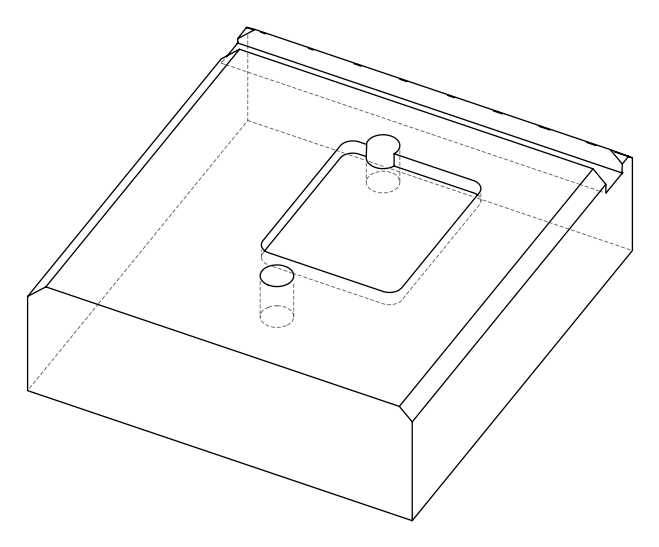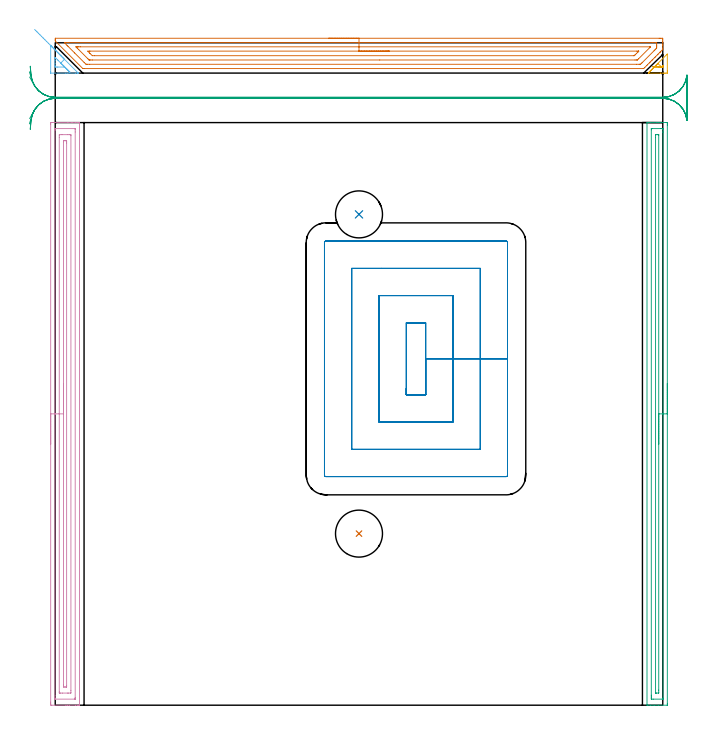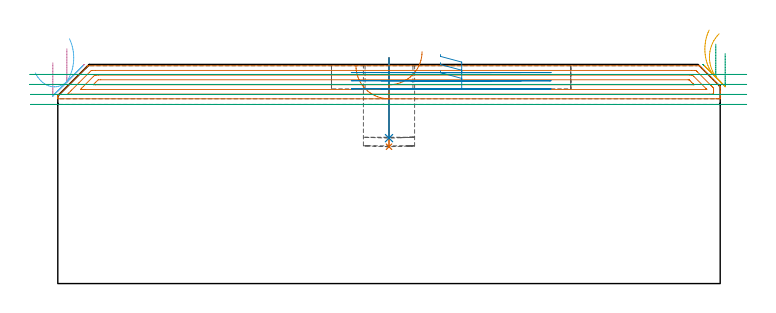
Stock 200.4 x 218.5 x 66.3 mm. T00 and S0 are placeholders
(PLAN: 9 operations, 3 tool changes, 26.6 min)
(1 INDEXABLE_INSERT_DRILL_BLIND_HOLE_FROM_SOLID | STEP1POCKET | NXT0302_002 | 0.11 min | 4660 mm3)
(2 INDEXABLE_INSERT_DRILL_BLIND_HOLE_FROM_SOLID_1 | STEP1POCKET_1 | NXT0302_002 | 0.1 min | 4170 mm3)
(3 AREA_MILL | FG_CHAMFER_SURFACE | UGT0205_001 | 4.79 min | 4413 mm3)
(4 AREA_MILL_1 | FG_CHAMFER_SURFACE_1 | UGT0205_001 | 6.35 min | 8930 mm3)
(5 AREA_MILL_2 | FG_CHAMFER_SURFACE_2 | UGT0205_001 | 0.25 min | 308 mm3)
(6 AREA_MILL_3 | FG_CHAMFER_SURFACE_3 | UGT0205_001 | 0.34 min | 693 mm3)
(7 AREA_MILL_4 | FG_CHAMFER_SURFACE_4 | UGT0205_001 | 6.44 min | 10343 mm3)
(8 MILL_RECTANGULAR_POCKET | POCKET_RECTANGULAR_STRAIGHT | UGT0201_130 | Follow Part, ap 3, ae 75% | 4.46 min | 47410 mm3)
(9 MILL_RECTANGULAR_SLOT | SLOT_RECTANGULAR | UGT0201_010 | Follow Part, ap 4, ae 75% | 3.77 min | 38829 mm3)
(TOOL NXT0302_002 | Index. Insert Drill 15.5mm [880-D1550L20-05] | D15.5 PA176 FL78 Z2)
(TOOL UGT0205_001 | Chamfer Mill 20 x 3 x 45 deg. | D20 FL50 Z2)
(TOOL UGT0201_130 | Carbide End Mill 12.0 | D12 FL15 Z4)
(TOOL UGT0201_010 | End Mill 16 mm | D16 FL22 Z2)
(OP 1 INDEXABLE_INSERT_DRILL_BLIND_HOLE_FROM_SOLID)
G17 G21 G94 G90
T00 M6
G54
G17 G0 G90 X100.2 Y56.6 S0 M3
G43 Z76.3 H1
G94 G81 G98 Z41.4 F250. R68.3
G80
M5
M2
(OP 2 INDEXABLE_INSERT_DRILL_BLIND_HOLE_FROM_SOLID_1)
G17 G21 G94 G90
T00 M6
G54
G17 G0 G90 X100.2 Y161.9 S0 M3
G43 Z76.3 H1
G94 G81 G98 Z44. F250. R68.3
G80
M5
M2
(OP 3 AREA_MILL)
G17 G21 G94 G90
T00 M6
G54
G17 G0 G90 X201.9 Y106.1 S1061 M3
G43 Z76.3 H0
Z69.6
G94 G1 Y106.062 Z68.728 F250.
Y105.948 Z67.864
Y105.759 Z67.012
Y105.497 Z66.18
Y105.163 Z65.374
Y104.76 Z64.6
Y104.292 Z63.864
Y103.76 Z63.172
Y103.171 Z62.529
Y102.528 Z61.94
Y101.836 Z61.408
Y101.1 Z60.94
Y100.326 Z60.537
Y99.52 Z60.203
Y98.688 Z59.941
Y97.836 Z59.752
Y96.972 Z59.638
Y96.1 Z59.6
Y0.606
X201.898 Y0.003 Z59.598
X201.897 Y0.001 Z59.599
X201.895 Y0. Z59.601
X198.985 Z62.509
X197.555 Z63.942
X196.373 Z65.122
X195.416 Z66.083
X195.307 Y0.002 Z66.185
X195.203 Y0.01 Z66.288
X195.2 Y0.159 Z66.3
Y192.041
X195.202 Y192.19 Z66.288
X195.307 Y192.198 Z66.185
X195.416 Y192.2 Z66.083
X195.751 Z65.749
X196.373 Z65.122
X198.426 Z63.071
X198.985 Z62.509
X199.576 Z61.919
X201.318 Z60.178
X201.598 Y192.197 Z59.899
X201.893 Y192.19 Z59.603
X201.898 Y191.902 Z59.6
X201.9 Y191.594
Y191.285
Y96.1
X200.486 Z61.014
X200.485 Y2.391 Z61.015
X200.483 Y2.068 Z61.017
X200.481 Y2.029 Z61.019
X200.48 Y2.016 Z61.02
X200.465 Y2.01 Z61.035
X200.364 Y2.005 Z61.136
X200.237 Y2.001 Z61.263
X197.244 Y2. Z64.256
X196.752 Y2.002 Z64.748
X196.646 Y2.007 Z64.854
X196.626 Y2.009 Z64.874
X196.621 Y2.045 Z64.879
X196.618 Y2.14 Z64.882
X196.615 Y2.391 Z64.885
X196.614 Y3.036 Z64.886
Y3.283
X196.615 Y189.809 Z64.885
X196.617 Y190.132 Z64.883
X196.618 Y190.171 Z64.882
X196.62 Y190.184 Z64.88
X196.635 Y190.19 Z64.865
X196.736 Y190.195 Z64.764
X196.863 Y190.199 Z64.637
X199.856 Y190.2 Z61.644
X200.348 Y190.198 Z61.152
X200.454 Y190.193 Z61.046
X200.474 Y190.191 Z61.026
X200.479 Y190.155 Z61.021
X200.482 Y190.06 Z61.018
X200.485 Y189.809 Z61.015
X200.486 Y189.164 Z61.014
Y188.917
Y96.1
X199.072 Z62.428
Y4.98
X199.07 Y4.176 Z62.43
X199.069 Y4.09 Z62.431
X199.064 Y4.01 Z62.436
X198.985 Y4.008 Z62.515
X198.285 Y4.001 Z63.215
X198.115 Y4.003 Z63.385
X198.058 Y4.006 Z63.442
X198.042 Y4.009 Z63.458
X198.035 Y4.031 Z63.465
X198.032 Y4.088 Z63.468
X198.029 Y4.176 Z63.471
X198.028 Y187.22 Z63.472
X198.03 Y188.024 Z63.47
X198.031 Y188.11 Z63.469
X198.036 Y188.19 Z63.464
X198.115 Y188.192 Z63.385
X198.815 Y188.199 Z62.685
X198.985 Y188.198 Z62.515
X199.042 Y188.194 Z62.458
X199.058 Y188.191 Z62.442
X199.065 Y188.169 Z62.435
X199.068 Y188.113 Z62.432
X199.071 Y188.024 Z62.429
X199.072 Y96.1 Z62.428
Y95.228 Z62.466
Y94.364 Z62.58
Y93.512 Z62.769
Y92.68 Z63.032
Y91.874 Z63.365
Y91.1 Z63.768
Y90.364 Z64.237
Y89.672 Z64.768
Y89.029 Z65.357
Y88.44 Z66.001
Y87.908 Z66.693
Y87.44 Z67.428
Y87.037 Z68.202
Y86.703 Z69.008
Y86.441 Z69.84
Y86.252 Z70.692
Y86.138 Z71.557
Y86.1 Z72.428
G0 Z76.3
M5
M2
(OP 4 AREA_MILL_1)
G17 G21 G94 G90
T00 M6
G54
G17 G0 G90 X-1.5 Y86.1 S1061 M3
G43 Z76.3 H0
Z66.8
G94 G1 Y86.138 Z65.928 F250.
Y86.252 Z65.064
Y86.441 Z64.212
Y86.703 Z63.38
Y87.037 Z62.574
Y87.44 Z61.8
Y87.908 Z61.064
Y88.44 Z60.372
Y89.029 Z59.729
Y89.672 Z59.14
Y90.364 Z58.609
Y91.1 Z58.14
Y91.874 Z57.737
Y92.68 Z57.403
Y93.512 Z57.141
Y94.364 Z56.952
Y95.228 Z56.838
Y96.1 Z56.8
X-1.499 Y191.594 Z56.801
X-1.497 Y191.969 Z56.802
X-1.492 Y192.19 Z56.805
X-1.129 Y192.2 Z57.169
X4.126 Z62.421
X5.564 Z63.861
X6.753 Z65.048
X7.379 Z65.678
X7.735 Z66.034
X7.869 Y192.198 Z66.161
X7.998 Y192.19 Z66.288
X8. Y192.04 Z66.3
Y0.159
X7.998 Y0.01 Z66.288
X7.869 Y0.002 Z66.161
X7.735 Y0. Z66.034
X7.379 Z65.678
X6.753 Z65.048
X4.689 Z62.986
X4.126 Z62.421
X3.531 Z61.827
X-1.129 Y0.001 Z57.169
X-1.492 Y0.01 Z56.805
X-1.497 Y0.231 Z56.802
X-1.499 Y0.606 Z56.801
X-1.5 Y0.984 Z56.8
Y96.1
X-0.086 Z58.214
Y189.639
X-0.085 Y189.809 Z58.215
X-0.081 Y190.169 Z58.219
X-0.079 Y190.184 Z58.221
X-0.058 Y190.19 Z58.242
X0.01 Y190.196 Z58.31
X0.112 Y190.199 Z58.412
X6.37 Y190.2 Z64.67
X6.527 Y190.197 Z64.827
X6.555 Y190.194 Z64.855
X6.579 Y190.189 Z64.879
X6.581 Y190.154 Z64.881
X6.585 Y189.981 Z64.885
Y189.809
X6.586 Y189.087 Z64.886
Y2.561
X6.585 Y2.391 Z64.885
X6.581 Y2.031 Z64.881
X6.579 Y2.016 Z64.879
X6.557 Y2.01 Z64.857
X6.49 Y2.004 Z64.79
X6.388 Y2.001 Z64.688
X0.13 Y2. Z58.43
X-0.027 Y2.003 Z58.273
X-0.055 Y2.005 Z58.245
X-0.079 Y2.011 Z58.221
X-0.081 Y2.046 Z58.219
X-0.085 Y2.219 Z58.215
X-0.086 Y2.391 Z58.214
Y3.113
Y96.1
X1.329 Z59.629
Y187.305
X1.333 Y188.024 Z59.633
X1.336 Y188.191 Z59.636
X1.499 Y188.194 Z59.799
X2.202 Y188.2 Z60.502
X2.374 Z60.674
X4.126 Z62.426
X4.83 Y188.199 Z63.13
X5.001 Y188.195 Z63.301
X5.165 Y188.188 Z63.465
X5.169 Y188.024 Z63.469
X5.171 Y187.852 Z63.471
Y4.895
X5.167 Y4.176 Z63.467
X5.164 Y4.01 Z63.464
X5.001 Y4.006 Z63.301
X4.298 Y4. Z62.598
X4.126 Z62.426
X2.374 Z60.674
X1.67 Y4.001 Z59.97
X1.499 Y4.005 Z59.799
X1.335 Y4.012 Z59.635
X1.331 Y4.176 Z59.631
X1.329 Y4.348 Z59.629
Y96.1
X2.743 Z61.043
Y185.864
X2.744 Y186.036 Z61.044
X2.748 Y186.173 Z61.048
X2.75 Y186.188 Z61.05
X2.755 Y186.192 Z61.055
X2.779 Y186.196 Z61.079
X2.832 Y186.198 Z61.132
X3.25 Y186.2 Z61.55
X3.289 Z61.589
X3.664 Y186.192 Z61.964
X3.751 Y186.189 Z62.051
X3.754 Y186.131 Z62.054
X3.755 Y186.069 Z62.055
X3.757 Y185.723 Z62.057
Y185.347
Y6.336
X3.756 Y6.164 Z62.056
X3.752 Y6.027 Z62.052
X3.75 Y6.012 Z62.05
X3.745 Y6.008 Z62.045
X3.721 Y6.004 Z62.021
X3.668 Y6.002 Z61.968
X3.25 Y6. Z61.55
X3.211 Z61.511
X2.836 Y6.008 Z61.136
X2.749 Y6.011 Z61.049
X2.746 Y6.069 Z61.046
X2.745 Y6.131 Z61.045
X2.743 Y6.477 Z61.043
Y6.853
Y96.1
Y96.972 Z61.081
Y97.836 Z61.195
Y98.688 Z61.383
Y99.52 Z61.646
Y100.326 Z61.98
Y101.1 Z62.382
Y101.836 Z62.851
Y102.528 Z63.382
Y103.171 Z63.972
Y103.76 Z64.615
Y104.292 Z65.307
Y104.76 Z66.043
Y105.163 Z66.817
Y105.497 Z67.623
Y105.759 Z68.455
Y105.948 Z69.306
Y106.062 Z70.171
Y106.1 Z71.043
G0 Z76.3
M5
M2
(OP 5 AREA_MILL_2)
G17 G21 G94 G90
T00 M6
G54
G17 G0 G90 X197.059 Y209.959 S1061 M3
G43 Z76.688 H0
G94 G1 X196.725 Y209.625 Z75.955 F250.
X196.438 Y209.338 Z75.183
X196.199 Y209.099 Z74.378
X196.011 Y208.911 Z73.548
X195.875 Y208.775 Z72.697
X195.791 Y208.691 Z71.832
X195.762 Y208.662 Z70.961
X195.786 Y208.686 Z70.089
X195.863 Y208.763 Z69.224
X195.994 Y208.894 Z68.371
X196.177 Y209.077 Z67.538
X196.41 Y209.31 Z66.731
X196.693 Y209.593 Z65.955
X197.022 Y209.922 Z65.217
X197.395 Y210.295 Z64.522
X197.809 Y210.709 Z63.877
X198.262 Y211.162 Z63.284
X198.75 Y211.65 Z62.75
X201.699 Y214.599 Z59.8
X201.846 Y214.741 Z59.651
X201.894 Y214.783 Z59.603
X201.9 Y214.599 Z59.6
Y209.385
Y208.996
X201.896 Y208.504 Z59.599
X201.895 Y208.502 Z59.6
X201.404 Y208.5 Z60.09
X201.015 Z60.479
X200.519 Z60.974
X199.742 Z61.756
X199.635 Z61.864
X195.717 Y208.501 Z65.78
X195.616 Y208.51 Z65.879
X195.636 Y208.537 Z65.862
X198.75 Y211.65 Z62.75
X200.075 Y210.51 Z61.425
X200.258 Y210.704 Z61.242
X200.315 Y210.765 Z61.185
X200.467 Y210.916 Z61.033
X200.476 Y210.921 Z61.024
X200.478 Y210.92 Z61.022
X200.481 Y210.91 Z61.019
X200.485 Y210.799 Z61.015
Y210.765
X200.483 Y210.607 Z61.017
X200.479 Y210.529 Z61.021
X200.476 Y210.508 Z61.024
X200.471 Y210.506 Z61.029
X200.436 Y210.504 Z61.064
X200.207 Y210.506 Z61.293
X200.075 Y210.51 Z61.425
X199.486 Y210.527 Z62.068
X198.955 Y210.541 Z62.76
X198.486 Y210.555 Z63.496
X198.083 Y210.566 Z64.269
X197.75 Y210.575 Z65.075
X197.487 Y210.583 Z65.907
X197.298 Y210.588 Z66.759
X197.184 Y210.591 Z67.624
X197.146 Y210.592 Z68.495
X197.184 Y210.591 Z69.367
X197.298 Y210.588 Z70.232
X197.486 Y210.583 Z71.084
X197.748 Y210.575 Z71.916
X198.082 Y210.566 Z72.722
X198.484 Y210.555 Z73.496
X198.953 Y210.542 Z74.231
X199.483 Y210.527 Z74.924
X200.072 Y210.51 Z75.567
G0 Z76.3
M5
M2
(OP 6 AREA_MILL_3)
G17 G21 G94 G90
T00 M6
G54
G17 G0 G90 X-6.806 Y222.906 S1061 M3
G43 Z76.3 H0
Z63.741
G94 G1 X-6.428 Y222.528 Z63.052 F250.
X-6.009 Y222.109 Z62.411
X-5.553 Y221.653 Z61.825
X-5.062 Y221.162 Z61.297
X-4.54 Y220.64 Z60.832
X-3.991 Y220.091 Z60.432
X-3.42 Y219.52 Z60.102
X-2.831 Y218.931 Z59.844
X-2.228 Y218.328 Z59.659
X-1.616 Y217.716 Z59.549
X-1. Y217.1 Z59.515
X-0.384 Y216.484 Z59.557
X0.227 Y215.872 Z59.675
X0.829 Y215.271 Z59.868
X1.417 Y214.683 Z60.134
X1.985 Y214.115 Z60.471
X2.531 Y213.569 Z60.878
X3.05 Y213.05 Z61.35
X7.345 Y208.756 Z65.644
X7.494 Y208.607 Z65.792
X7.543 Y208.555 Z65.839
X7.584 Y208.51 Z65.874
X7.479 Y208.5 Z65.775
X7.345 Z65.643
X6.621 Z64.92
X4.169 Z62.466
X3.494 Z61.788
X-1.497 Y208.501 Z56.799
X-1.498 Y208.502
X-1.5 Y209.051 Z56.8
Y217.38
X-1.498 Y217.485 Z56.801
X-1.492 Y217.583 Z56.806
X-1.393 Y217.492 Z56.904
X-1.244 Y217.345 Z57.054
X3.05 Y213.05 Z61.35
X1.825 Y211.825 Z60.125
X2.819 Y210.828 Z61.119
X3.034 Y210.604 Z61.334
X3.113 Y210.509 Z61.413
X3.043 Y210.505 Z61.343
X2.933 Y210.501 Z61.233
X0.829 Z59.129
X0.265 Y210.503 Z58.565
X-0.06 Y210.51 Z58.24
X-0.083 Y210.828 Z58.217
X-0.085 Y210.853 Z58.215
X-0.086 Y211.717 Z58.214
Y212.606
X-0.084 Y213.494 Z58.216
X-0.082 Y213.517 Z58.218
X-0.06 Y213.698 Z58.24
X0.152 Y213.494 Z58.452
X0.829 Y212.821 Z59.129
X1.045 Y212.606 Z59.345
X1.825 Y211.825 Z60.125
X2.313 Y211.338 Z60.66
X2.766 Y210.885 Z61.252
X3.18 Y210.47 Z61.898
X3.554 Y210.097 Z62.592
X3.883 Y209.768 Z63.33
X4.165 Y209.485 Z64.106
X4.398 Y209.252 Z64.913
X4.581 Y209.069 Z65.747
X4.712 Y208.939 Z66.599
X4.79 Y208.861 Z67.465
X4.814 Y208.837 Z68.336
X4.784 Y208.867 Z69.208
X4.701 Y208.95 Z70.072
X4.564 Y209.086 Z70.923
X4.376 Y209.274 Z71.754
X4.137 Y209.513 Z72.558
X3.85 Y209.8 Z73.33
X3.516 Y210.134 Z74.064
G0 Z76.3
M5
M2
(OP 7 AREA_MILL_4)
G17 G21 G94 G90
T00 M6
G54
G17 G0 G90 X90.2 Y220. S1061 M3
G43 Z76.3 H0
Z65.9
G94 G1 X90.238 Z65.028 F250.
X90.352 Z64.164
X90.541 Z63.312
X90.803 Z62.48
X91.137 Z61.674
X91.54 Z60.9
X92.008 Z60.164
X92.54 Z59.472
X93.129 Z58.829
X93.772 Z58.24
X94.464 Z57.708
X95.2 Z57.24
X95.974 Z56.837
X96.78 Z56.503
X97.612 Z56.241
X98.464 Z56.052
X99.328 Z55.938
X100.2 Z55.9
X199.227
X199.785 Y219.998 Z55.902
X200.336 Y219.993 Z55.903
X200.392 Y219.991 Z55.905
X200.4 Y219.444 Z56.45
Y218.891 Z57.006
Y218.556 Z57.341
Y218.002 Z57.894
Y217.667 Z58.228
Y216.719 Z59.18
X200.397 Y216.333 Z59.566
X200.395 Y216.307 Z59.591
X200.38 Y216.283 Z59.615
X200.272 Y216.171 Z59.728
X199.713 Y215.613 Z60.287
X199.546 Y215.444 Z60.452
X199.487 Y215.386 Z60.512
X198.837 Y214.737 Z61.163
X198.657 Y214.556 Z61.341
X197.96 Y213.86 Z62.04
X197.768 Y213.667 Z62.23
X197.084 Y212.984 Z62.916
X196.879 Y212.778 Z63.119
X196.212 Y212.112 Z63.788
X195.991 Y211.889 Z64.007
X195.331 Y211.231 Z64.669
X195.102 Y211. Z64.896
X194.455 Y210.355 Z65.545
X194.426 Y210.326 Z65.574
X194.136 Y210.039 Z65.856
X194.095 Y210.004 Z65.889
X193.98 Y210. Z65.9
X9.546
X9.099 Y210.006 Z65.892
X9.036 Y210.063 Z65.835
X0.1 Y219. Z56.898
X0.01 Y219.092 Z56.804
X0. Y219.335 Z56.564
Y219.663 Z56.236
X0.01 Y219.992 Z55.905
X0.085 Y220. Z55.9
X100.2
Y218.586 Z57.314
X197.075
X197.969 Y218.585 Z57.315
X197.999 Y218.583 Z57.317
X198.39 Y218.556 Z57.344
X198.397 Y218.159 Z57.741
X198.399 Y217.667 Z58.233
X198.398 Y217.269 Z58.631
X198.39 Y216.778 Z59.122
X198.208 Y216.57 Z59.33
X197.999 Y216.35 Z59.55
X197.768 Y216.118 Z59.782
X197.539 Y215.889 Z60.011
X193.533 Y211.883 Z64.017
X193.311 Y211.666 Z64.234
X193.083 Y211.444 Z64.456
X192.668 Y211.416 Z64.484
X192.64 Y211.415 Z64.485
X191.777 Y211.414 Z64.486
X11.363
X10.469 Y211.416 Z64.484
X10.44 Y211.417 Z64.483
X10.117 Y211.444 Z64.456
X9.546 Y212.005 Z63.895
X6.42 Y215.129 Z60.771
X4.188 Y217.362 Z58.538
X3.883 Y217.667 Z58.233
X3.295 Y218.259 Z57.641
X3.006 Y218.556 Z57.344
X3.267 Y218.583 Z57.317
X3.295 Y218.584 Z57.316
X4.157 Y218.586 Z57.314
X100.2
Y217.172 Z58.728
X196.012 Y217.171 Z58.729
X196.212 Y217.17 Z58.73
X196.263 Y217.169 Z58.731
X196.321 Y217.165 Z58.735
X196.35 Y217.16 Z58.74
X196.32 Y217.127 Z58.773
X196.27 Y217.072 Z58.828
X196.212 Y217.012 Z58.888
X196.095 Y216.894 Z59.006
X192.422 Y213.222 Z62.678
X192.081 Y212.89 Z63.01
X192.032 Y212.843 Z63.057
X191.944 Y212.835 Z63.065
X191.747 Y212.833 Z63.067
X191.248 Y212.829 Z63.071
X107.043 Y212.828 Z63.072
X12.226 Y212.829 Z63.071
X11.727 Y212.83 Z63.07
X11.333 Y212.833 Z63.067
X11.203 Y212.835 Z63.065
X11.165 Y212.846 Z63.054
X11.129 Y212.878 Z63.022
X11.057 Y212.946 Z62.954
X10.777 Y213.222 Z62.678
X7.76 Y216.239 Z59.661
X7.223 Y216.778 Z59.122
X6.867 Y217.139 Z58.761
X6.85 Y217.165 Z58.735
X6.867 Y217.166 Z58.734
X7.366 Y217.17 Z58.73
X7.76 Y217.171 Z58.729
X8.258 Y217.172 Z58.728
X100.2
Y215.757 Z60.143
X191.879
X192.365 Y215.755 Z60.145
X192.443 Y215.753 Z60.147
X192.484 Y215.751 Z60.149
X192.474 Y215.735 Z60.165
X192.387 Y215.641 Z60.259
X192.286 Y215.536 Z60.364
X192.195 Y215.443 Z60.457
X191.752 Y215. Z60.9
X191.303 Y214.552 Z61.348
X191.152 Y214.403 Z61.497
X191.029 Y214.285 Z61.615
X190.99 Y214.251 Z61.649
X190.948 Y214.248 Z61.652
X190.854 Y214.245 Z61.655
X190.721 Y214.243 Z61.657
X12.986
X12.226 Y214.25 Z61.65
X11.452 Y215. Z60.9
X11.333 Y215.118 Z60.782
X10.718 Y215.75 Z60.15
X11.333 Y215.756 Z60.144
X11.465 Y215.757 Z60.143
X100.2
X101.072 Z60.181
X101.936 Z60.295
X102.788 Z60.483
X103.62 Z60.746
X104.426 Z61.08
X105.2 Z61.482
X105.936 Z61.951
X106.628 Z62.482
X107.271 Z63.072
X107.86 Z63.715
X108.392 Z64.407
X108.86 Z65.143
X109.263 Z65.916
X109.597 Z66.722
X109.859 Z67.554
X110.048 Z68.406
X110.162 Z69.271
X110.2 Z70.143
G0 Z76.3
M5
M2
(OP 8 MILL_RECTANGULAR_POCKET)
G17 G21 G94 G90
T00 M6
G54
G17 G0 G90 X115.8 Y104.552 S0 M3
G43 Z76.3 H0
Z69.3
G94 G1 Y102.4 Z68.723 F250.
X122.2 Z67.008
Y114.25 Z63.833
Y126.1 F500.
X115.8
Y102.4
X122.2
Y114.25
X131.2
Y135.1
X106.8
Y93.4
X131.2
Y114.25
X140.2
Y144.1
X107.533
X97.8
Y84.4
X140.2
Y114.25
X149.2
Y152.6
G3 X148.7 Y153.1 R0.5
G1 X89.3
G3 X88.8 Y152.6 R0.5
G1 Y75.9
G3 X89.3 Y75.4 R0.5
G1 X148.7
G3 X149.2 Y75.9 R0.5
G1 Y114.25
Y115.25
G0 X115.8 Y104.552 Z66.833
G1 Y102.4 Z66.257 F250.
X122.2 Z64.542
Y114.25 Z61.367
Y126.1 F500.
X115.8
Y102.4
X122.2
Y114.25
X131.2
Y135.1
X106.8
Y93.4
X131.2
Y114.25
X140.2
Y144.1
X107.533
X97.8
Y84.4
X140.2
Y114.25
X149.2
Y152.6
G3 X148.7 Y153.1 R0.5
G1 X89.3
G3 X88.8 Y152.6 R0.5
G1 Y75.9
G3 X89.3 Y75.4 R0.5
G1 X148.7
G3 X149.2 Y75.9 R0.5
G1 Y114.25
Y115.25
G0 X115.8 Y104.552 Z64.367
G1 Y102.4 Z63.79 F250.
X122.2 Z62.075
Y114.25 Z58.9
Y126.1 F500.
X115.8
Y102.4
X122.2
Y114.25
X131.2
Y135.1
X106.8
Y93.4
X131.2
Y114.25
X140.2
Y144.1
X107.533
X97.8
Y84.4
X140.2
Y114.25
X149.2
Y152.6
G3 X148.7 Y153.1 R0.5
G1 X89.3
G3 X88.8 Y152.6 R0.5
G1 Y75.9
G3 X89.3 Y75.4 R0.5
G1 X148.7
G3 X149.2 Y75.9 R0.5
G1 Y114.25
Y115.25
G0 Z76.3
M5
M2
(OP 9 MILL_RECTANGULAR_SLOT)
G17 G21 G94 G90
T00 M6
G54
G17 G0 G90 X-8.445 Y193.498 S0 M3
G43 Z76.3 H0
Z63.275
G94 G1 X-6.977 Y196.114 F250.
G2 X0. Y200.2 R8. F500.
G1 X200.4
G2 X207.993 Y194.72 R8.
G1 X208.021 Y194.711
G3 X208.4 Y197.142 R8.
G1 Y203.532
G3 X208.017 Y205.977 R8.
G1 X207.989 Y205.968
G2 X200.4 Y200.5 R8.
G1 X0.
G2 X-6.975 Y204.582 R8.
G1 X-8.444 Y207.198 F250.
G0 X-8.532 Y191.751 Z60.25
G1 X-7.628 Y194.612
G2 X0. Y200.2 R8. F500.
G1 X200.4
G2 X208.346 Y193.124 R8.
G1 X208.376 Y193.122
G3 X208.4 Y193.737 R8.
G1 Y206.921
G3 X208.374 Y207.561 R8.
G1 X208.344 Y207.559
G2 X200.4 Y200.5 R8.
G1 X0.
G2 X-7.626 Y206.082 R8.
G1 X-8.533 Y208.942 F250.
G0 X-8.261 Y190.017 Z57.225
G1 X-7.96 Y193.002
G2 X0. Y200.2 R8. F500.
G1 X200.4
G2 X208.37 Y192.892 R8.
G1 X208.4
Y207.808
X208.37
G2 X200.4 Y200.5 R8.
G1 X0.
G2 X-7.958 Y207.683 R8.
G1 X-8.265 Y210.667 F250.
G0 X-8.23 Y189.903 Z54.2
G1 X-7.97 Y192.892
G2 X0. Y200.2 R8. F500.
G1 X200.4
G2 X208.37 Y192.892 R8.
G1 X208.4
Y207.808
X208.37
G2 X200.4 Y200.5 R8.
G1 X0.
G2 X-7.97 Y207.808 R8.
G1 X-8.23 Y210.797 F250.
G0 Z76.3
M5
M2
